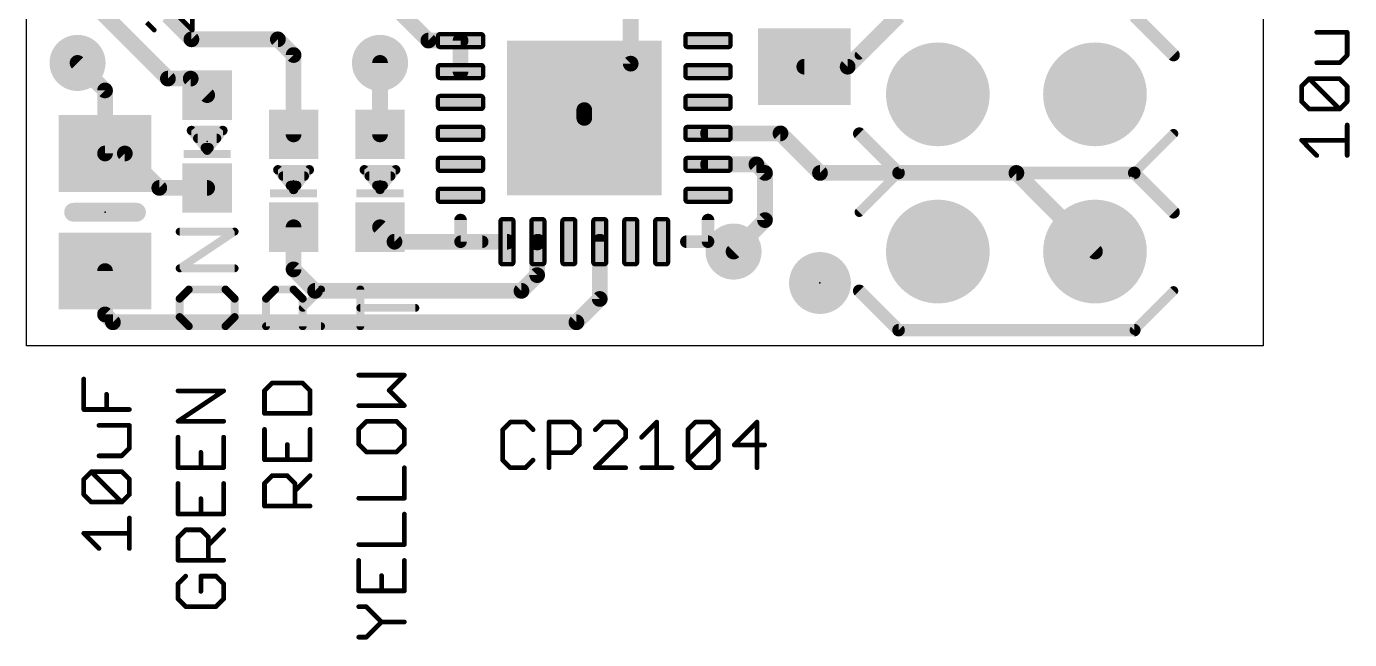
# Model space of a CAD drawing. Extents: x -1.7 to 22.2, y -4.7 to 22.
# Drawn here: x 0 to 21.39, y -4.74 to 5.16 of the extents above; entities that cross this region are included whole.
import ezdxf

# ---------------------------------------------------------------- set-up
doc = ezdxf.new("R2010")
doc.units = 0
for name, color, linetype in [('1', 12, 'CONTINUOUS'), ('17', 110, 'CONTINUOUS'), ('18', 110, 'CONTINUOUS'), ('20', 4, 'CONTINUOUS'), ('21', 40, 'CONTINUOUS'), ('23', 53, 'CONTINUOUS'), ('27', 253, 'CONTINUOUS')]:
    doc.layers.add(name, color=color, linetype=linetype)

# ---------------------------------------------------------------- blocks, each defined once
blk = doc.blocks.new('RECT')
blk.add_solid([(-0.5, -0.5), (0.5, -0.5), (-0.5, 0.5), (0.5, 0.5)])
blk = doc.blocks.new('PIE')
at = {"const_width": 0.5}
blk.add_lwpolyline([(0, -0.25, 1), (0, 0.25, 1), (0, -0.25)], format="xyb", dxfattribs=at)
blk = doc.blocks.new('ROUNDP')
at = {"const_width": 0.5}
blk.add_lwpolyline([(0, -0.25, 1), (0, 0.25, 1), (0, -0.25)], format="xyb", dxfattribs=at)
blk = doc.blocks.new('RECT128000X44800R50')
at = {"const_width": 0.07}
blk.add_lwpolyline([(0.365, -0.07), (0.365, 0.07, 0.4142), (0.33, 0.105), (-0.33, 0.105, 0.4142), (-0.365, 0.07), (-0.365, -0.07, 0.4142), (-0.33, -0.105), (0.33, -0.105, 0.4142)], format="xyb", close=True, dxfattribs=at)
blk.add_solid([(-0.3475, -0.0875), (0.3475, -0.0875), (-0.3475, 0.0875), (0.3475, 0.0875)])
blk = doc.blocks.new('ROUNDV')
at = {"const_width": 0.5}
blk.add_lwpolyline([(0, -0.25, 1), (0, 0.25, 1), (0, -0.25)], format="xyb", dxfattribs=at)

msp = doc.modelspace()

# ---------------------------------------------------------------- linework, layer by layer
at = {"layer": '1', "const_width": 0.254}
for points in [[(9.767, 5.683), (9.767, 4.56)], [(1.016, 5.588), (2.286, 4.318)], [(6.497, 4.933), (5.969, 5.461)], [(2.286, 5.334), (2.667, 4.953)], [(13.274, 4.511), (14.097, 5.334)], [(2.667, 4.953), (4.064, 4.953)], [(4.064, 4.953), (4.318, 4.699)], [(7.017, 4.933), (6.497, 4.933)], [(7.017, 4.433), (7.017, 4.933)], [(4.318, 4.699), (4.318, 3.417)], [(1.27, 4.1275), (0.8255, 4.572)], [(5.715, 3.417), (5.715, 4.572)], [(9.767, 4.56), (9.017, 3.81)], [(12.573, 4.511), (13.274, 4.511)], [(2.286, 4.318), (2.655, 4.318)], [(2.655, 4.318), (2.921, 4.052)], [(1.27, 3.109), (1.27, 4.1275)], [(9.017, 3.81), (9.017, 3.683)], [(11.017, 3.433), (12.188, 3.433)], [(12.188, 3.433), (12.827, 2.794)], [(1.59, 3.109), (1.27, 3.109)], [(2.147, 2.552), (1.59, 3.109)], [(11.017, 2.933), (11.799, 2.933)], [(11.799, 2.933), (11.938, 2.794)], [(11.938, 2.794), (11.938, 2.032)], [(12.827, 2.794), (16.002, 2.794)], [(16.002, 2.794), (17.272, 1.524)], [(2.921, 2.552), (2.147, 2.552)], [(11.938, 2.032), (11.43, 1.524)], [(4.318, 1.236), (4.318, 1.917)], [(5.949, 1.683), (5.715, 1.917)], [(7.767, 1.683), (5.949, 1.683)], [(8.255, 1.671), (8.267, 1.683)], [(8.255, 1.143), (8.255, 1.671)], [(9.267, 1.683), (9.267, 0.758)], [(1.27, 0.508), (1.27, 1.209)], [(4.665, 0.889), (4.318, 1.236)], [(8.001, 0.889), (8.255, 1.143)], [(4.665, 0.889), (8.001, 0.889)], [(9.267, 0.758), (8.89, 0.381)], [(1.397, 0.381), (1.27, 0.508)], [(8.89, 0.381), (1.397, 0.381)]]:
    msp.add_lwpolyline(points, dxfattribs=at)
at = {"layer": '1', "const_width": 0.127}
for points in [[(2.667, 5.0165, 1), (2.667, 4.8895)], [(2.6221, 4.9081, 1), (2.7119, 4.9979)], [(4.1089, 4.9979, 1), (4.0191, 4.9081)], [(4.064, 4.8895, 1), (4.064, 5.0165)], [(6.497, 4.9965, 1), (6.497, 4.8695)], [(6.4521, 4.8881, 1), (6.5419, 4.9779)], [(7.0805, 4.933, 1), (6.9535, 4.933)], [(7.017, 4.8695, 1), (7.017, 4.9965)], [(4.3815, 4.699, 1), (4.2545, 4.699)], [(4.2731, 4.6541, 1), (4.3629, 4.7439)], [(0.8704, 4.6169, 1), (0.7806, 4.5271)], [(5.7785, 4.572, 1), (5.6515, 4.572)], [(6.9535, 4.433, 1), (7.0805, 4.433)], [(9.7035, 4.56, 1), (9.8305, 4.56)], [(9.8119, 4.5151, 1), (9.7221, 4.6049)], [(12.573, 4.5745, 1), (12.573, 4.4475)], [(13.2291, 4.5559, 1), (13.3189, 4.4661)], [(13.274, 4.4475, 1), (13.274, 4.5745)], [(2.286, 4.3815, 1), (2.286, 4.2545)], [(2.2411, 4.2731, 1), (2.3309, 4.3629)], [(2.6999, 4.3629, 1), (2.6101, 4.2731)], [(2.655, 4.2545, 1), (2.655, 4.3815)], [(1.3335, 4.1275, 1), (1.2065, 4.1275)], [(1.2251, 4.0826, 1), (1.3149, 4.1724)], [(2.8761, 4.0071, 1), (2.9659, 4.0969)], [(9.0805, 3.81, 1), (8.9535, 3.81)], [(8.9721, 3.8549, 1), (9.0619, 3.7651)], [(8.9535, 3.683, 1), (9.0805, 3.683)], [(4.2545, 3.417, 1), (4.3815, 3.417)], [(5.6515, 3.417, 1), (5.7785, 3.417)], [(11.017, 3.4965, 1), (11.017, 3.3695)], [(12.2329, 3.4779, 1), (12.1431, 3.3881)], [(12.188, 3.3695, 1), (12.188, 3.4965)], [(1.27, 3.1725, 1), (1.27, 3.0455)], [(1.6349, 3.1539, 1), (1.5451, 3.0641)], [(1.59, 3.0455, 1), (1.59, 3.1725)], [(1.2065, 3.109, 1), (1.3335, 3.109)], [(11.017, 2.9965, 1), (11.017, 2.8695)], [(11.8439, 2.9779, 1), (11.7541, 2.8881)], [(11.799, 2.8695, 1), (11.799, 2.9965)], [(12.0015, 2.794, 1), (11.8745, 2.794)], [(11.8931, 2.7491, 1), (11.9829, 2.8389)], [(12.827, 2.8575, 1), (12.827, 2.7305)], [(12.7821, 2.7491, 1), (12.8719, 2.8389)], [(16.0469, 2.8389, 1), (15.9571, 2.7491)], [(16.002, 2.7305, 1), (16.002, 2.8575)], [(2.147, 2.6155, 1), (2.147, 2.4885)], [(2.1021, 2.5071, 1), (2.1919, 2.5969)], [(2.921, 2.4885, 1), (2.921, 2.6155)], [(11.9829, 1.9871, 1), (11.8931, 2.0769)], [(4.3815, 1.917, 1), (4.2545, 1.917)], [(5.7599, 1.9619, 1), (5.6701, 1.8721)], [(11.8745, 2.032, 1), (12.0015, 2.032)], [(5.949, 1.7465, 1), (5.949, 1.6195)], [(5.9041, 1.6381, 1), (5.9939, 1.7279)], [(7.767, 1.6195, 1), (7.767, 1.7465)], [(8.3185, 1.671, 1), (8.1915, 1.671)], [(8.2101, 1.7159, 1), (8.2999, 1.6261)], [(8.3119, 1.6381, 1), (8.2221, 1.7279)], [(9.3305, 1.683, 1), (9.2035, 1.683)], [(11.3851, 1.5689, 1), (11.4749, 1.4791)], [(17.2271, 1.4791, 1), (17.3169, 1.5689)], [(1.3335, 1.209, 1), (1.2065, 1.209)], [(4.3629, 1.2809, 1), (4.2731, 1.1911)], [(4.2545, 1.236, 1), (4.3815, 1.236)], [(8.1915, 1.143, 1), (8.3185, 1.143)], [(8.2999, 1.0981, 1), (8.2101, 1.1879)], [(4.665, 0.9525, 1), (4.665, 0.8255)], [(4.6201, 0.8441, 1), (4.7099, 0.9339)], [(7.9561, 0.9339, 1), (8.0459, 0.8441)], [(8.001, 0.8255, 1), (8.001, 0.9525)], [(9.3119, 0.7131, 1), (9.2221, 0.8029)], [(9.2035, 0.758, 1), (9.3305, 0.758)], [(1.3149, 0.5529, 1), (1.2251, 0.4631)], [(1.2065, 0.508, 1), (1.3335, 0.508)], [(1.397, 0.4445, 1), (1.397, 0.3175)], [(1.3521, 0.3361, 1), (1.4419, 0.4259)], [(8.8451, 0.4259, 1), (8.9349, 0.3361)], [(8.89, 0.3175, 1), (8.89, 0.4445)]]:
    msp.add_lwpolyline(points, format="xyb", dxfattribs=at)
at = {"layer": '20'}
for p, q in [((0, 0), (0, 20.066)), ((19.9898, 17.272), (19.9898, 0)), ((19.9898, 0), (0, 0))]:
    msp.add_line(p, q, dxfattribs=at)
at = {"layer": '21'}
for points, const_width in [([(14.097, 5.334), (13.462, 4.699)], 0.1524), ([(17.907, 5.334), (18.542, 4.699)], 0.2032), ([(3.175, 3.4798), (2.667, 3.4798)], 0.1524), ([(2.667, 3.4798), (2.921, 3.1623)], 0.1524), ([(2.7686, 3.3528), (3.0734, 3.3528)], 0.1524), ([(2.921, 3.1623), (3.175, 3.4798)], 0.1524), ([(14.097, 2.794), (13.462, 3.429)], 0.2032), ([(17.907, 2.794), (18.542, 3.429)], 0.1524), ([(2.8905, 3.2004), (2.9515, 3.2004)], 0.1524), ([(4.572, 2.8448), (4.064, 2.8448)], 0.1524), ([(4.064, 2.8448), (4.318, 2.5273)], 0.1524), ([(4.1453, 2.7432), (4.4907, 2.7432)], 0.1524), ([(4.318, 2.5273), (4.572, 2.8448)], 0.1524), ([(5.969, 2.8448), (5.461, 2.8448)], 0.1524), ([(5.461, 2.8448), (5.715, 2.5273)], 0.1524), ([(5.5423, 2.7432), (5.8877, 2.7432)], 0.1524), ([(5.715, 2.5273), (5.969, 2.8448)], 0.1524), ([(14.097, 2.794), (13.462, 2.159)], 0.1524), ([(14.097, 2.794), (17.907, 2.794)], 0.2032), ([(17.907, 2.794), (14.097, 2.794)], 0.2032), ([(17.907, 2.794), (18.542, 2.159)], 0.2032), ([(4.2672, 2.5908), (4.3688, 2.5908)], 0.1524), ([(5.6642, 2.5908), (5.7658, 2.5908)], 0.1524), ([(0.762, 2.159), (1.778, 2.159)], 0.3048), ([(7.017, 2.033), (7.017, 1.683)], 0.2032), ([(11.017, 1.683), (11.017, 2.033)], 0.2032), ([(2.4757, 1.253), (3.3655, 1.8462)], 0.127), ([(3.3655, 1.8462), (2.4757, 1.8462)], 0.127), ([(7.367, 1.683), (7.017, 1.683)], 0.2032), ([(10.667, 1.683), (11.017, 1.683)], 0.2032), ([(3.3655, 1.253), (2.4757, 1.253)], 0.127), ([(2.624, 0.9107), (2.4757, 0.7624)], 0.127), ([(3.2172, 0.9107), (2.624, 0.9107)], 0.127), ([(3.3655, 0.7624), (3.2172, 0.9107)], 0.127), ([(3.8727, 0.7624), (4.021, 0.9107)], 0.127), ([(4.021, 0.9107), (4.3176, 0.9107)], 0.127), ([(4.3176, 0.9107), (4.4659, 0.7624)], 0.127), ([(4.4659, 0.6141), (4.7625, 0.9107)], 0.127), ([(5.3967, 0.3175), (5.3967, 0.9107)], 0.127), ([(14.097, 0.254), (13.462, 0.889)], 0.2032), ([(17.907, 0.254), (18.542, 0.889)], 0.1524), ([(2.4757, 0.7624), (2.4757, 0.4658)], 0.127), ([(3.3655, 0.4658), (3.3655, 0.7624)], 0.127), ([(3.8727, 0.3175), (3.8727, 0.7624)], 0.127), ([(4.4659, 0.7624), (4.4659, 0.3175)], 0.127), ([(6.2865, 0.6141), (5.3967, 0.6141)], 0.127), ([(2.4757, 0.4658), (2.624, 0.3175)], 0.127), ([(3.2172, 0.3175), (3.3655, 0.4658)], 0.127), ([(2.624, 0.3175), (3.2172, 0.3175)], 0.127), ([(4.7625, 0.3175), (3.8727, 0.3175)], 0.127), ([(17.907, 0.254), (14.097, 0.254)], 0.2032)]:
    msp.add_lwpolyline(points, dxfattribs=dict(at, const_width=const_width))
for points, const_width in [([(13.4351, 4.7259, 1), (13.4889, 4.6721)], 0.0762), ([(18.5061, 4.6631, 1), (18.5779, 4.7349)], 0.1016), ([(2.667, 3.5179, 1), (2.667, 3.4417)], 0.0762), ([(2.6968, 3.5036, 1), (2.6372, 3.456)], 0.0762), ([(2.7686, 3.3909, 1), (2.7686, 3.3147)], 0.0762), ([(3.0734, 3.3147, 1), (3.0734, 3.3909)], 0.0762), ([(3.2048, 3.456, 1), (3.1452, 3.5036)], 0.0762), ([(3.175, 3.4417, 1), (3.175, 3.5179)], 0.0762), ([(13.4979, 3.4649, 1), (13.4261, 3.3931)], 0.1016), ([(18.5689, 3.4021, 1), (18.5151, 3.4559)], 0.0762), ([(2.8905, 3.2385, 1), (2.8905, 3.1623)], 0.0762), ([(2.8912, 3.1861, 1), (2.9508, 3.1385)], 0.0762), ([(2.8912, 3.1385, 1), (2.9508, 3.1861)], 0.0762), ([(2.9515, 3.1623, 1), (2.9515, 3.2385)], 0.0762), ([(4.064, 2.8829, 1), (4.064, 2.8067)], 0.0762), ([(4.0938, 2.8686, 1), (4.0342, 2.821)], 0.0762), ([(4.1453, 2.7813, 1), (4.1453, 2.7051)], 0.0762), ([(4.4907, 2.7051, 1), (4.4907, 2.7813)], 0.0762), ([(4.6018, 2.821, 1), (4.5422, 2.8686)], 0.0762), ([(4.572, 2.8067, 1), (4.572, 2.8829)], 0.0762), ([(5.461, 2.8829, 1), (5.461, 2.8067)], 0.0762), ([(5.4908, 2.8686, 1), (5.4312, 2.821)], 0.0762), ([(5.5423, 2.7813, 1), (5.5423, 2.7051)], 0.0762), ([(5.8877, 2.7051, 1), (5.8877, 2.7813)], 0.0762), ([(5.9988, 2.821, 1), (5.9392, 2.8686)], 0.0762), ([(5.969, 2.8067, 1), (5.969, 2.8829)], 0.0762), ([(14.097, 2.8448, 1), (14.097, 2.7432)], 0.1016), ([(14.097, 2.8448, 1), (14.097, 2.7432)], 0.1016), ([(14.0611, 2.7581, 1), (14.1329, 2.8299)], 0.1016), ([(14.1239, 2.7671, 1), (14.0701, 2.8209)], 0.0762), ([(17.9429, 2.8299, 1), (17.8711, 2.7581)], 0.1016), ([(17.8801, 2.8209, 1), (17.9339, 2.7671)], 0.0762), ([(17.907, 2.7432, 1), (17.907, 2.8448)], 0.1016), ([(17.907, 2.7432, 1), (17.907, 2.8448)], 0.1016), ([(4.2672, 2.6289, 1), (4.2672, 2.5527)], 0.0762), ([(4.2882, 2.5511, 1), (4.3478, 2.5035)], 0.0762), ([(4.2882, 2.5035, 1), (4.3478, 2.5511)], 0.0762), ([(4.3688, 2.5527, 1), (4.3688, 2.6289)], 0.0762), ([(5.6642, 2.6289, 1), (5.6642, 2.5527)], 0.0762), ([(5.6852, 2.5511, 1), (5.7448, 2.5035)], 0.0762), ([(5.6852, 2.5035, 1), (5.7448, 2.5511)], 0.0762), ([(5.7658, 2.5527, 1), (5.7658, 2.6289)], 0.0762), ([(0.762, 2.2352, 1), (0.762, 2.0828)], 0.1524), ([(1.778, 2.0828, 1), (1.778, 2.2352)], 0.1524), ([(13.4351, 2.1859, 1), (13.4889, 2.1321)], 0.0762), ([(18.5061, 2.1231, 1), (18.5779, 2.1949)], 0.1016), ([(7.0678, 2.033, 1), (6.9662, 2.033)], 0.1016), ([(11.0678, 2.033, 1), (10.9662, 2.033)], 0.1016), ([(2.4757, 1.8779, 1), (2.4757, 1.8144)], 0.0635), ([(3.3831, 1.8198, 1), (3.3479, 1.8726)], 0.0635), ([(3.3655, 1.8144, 1), (3.3655, 1.8779)], 0.0635), ([(7.017, 1.7338, 1), (7.017, 1.6322)], 0.1016), ([(6.9662, 1.683, 1), (7.0678, 1.683)], 0.1016), ([(7.367, 1.6322, 1), (7.367, 1.7338)], 0.1016), ([(10.667, 1.7338, 1), (10.667, 1.6322)], 0.1016), ([(10.9662, 1.683, 1), (11.0678, 1.683)], 0.1016), ([(11.017, 1.6322, 1), (11.017, 1.7338)], 0.1016), ([(2.4757, 1.2848, 1), (2.4757, 1.2213)], 0.0635), ([(2.4581, 1.2794, 1), (2.4934, 1.2266)], 0.0635), ([(3.3655, 1.2213, 1), (3.3655, 1.2848)], 0.0635), ([(2.624, 0.9424, 1), (2.624, 0.8789)], 0.0635), ([(2.6465, 0.8882, 1), (2.6016, 0.9331)], 0.0635), ([(3.2397, 0.9331, 1), (3.1948, 0.8882)], 0.0635), ([(3.2172, 0.8789, 1), (3.2172, 0.9424)], 0.0635), ([(4.021, 0.9424, 1), (4.021, 0.8789)], 0.0635), ([(4.0435, 0.8882, 1), (3.9986, 0.9331)], 0.0635), ([(4.3401, 0.9331, 1), (4.2952, 0.8882)], 0.0635), ([(4.3176, 0.8789, 1), (4.3176, 0.9424)], 0.0635), ([(4.785, 0.8882, 1), (4.74, 0.9331)], 0.0635), ([(5.4285, 0.9107, 1), (5.365, 0.9107)], 0.0635), ([(13.4979, 0.9249, 1), (13.4261, 0.8531)], 0.1016), ([(18.5689, 0.8621, 1), (18.5151, 0.9159)], 0.0762), ([(2.5075, 0.7624, 1), (2.444, 0.7624)], 0.0635), ([(2.4533, 0.7848, 1), (2.4982, 0.7399)], 0.0635), ([(3.3973, 0.7624, 1), (3.3338, 0.7624)], 0.0635), ([(3.343, 0.7399, 1), (3.388, 0.7848)], 0.0635), ([(3.9045, 0.7624, 1), (3.841, 0.7624)], 0.0635), ([(3.8503, 0.7848, 1), (3.8952, 0.7399)], 0.0635), ([(4.4977, 0.7624, 1), (4.4342, 0.7624)], 0.0635), ([(4.4435, 0.6365, 1), (4.4884, 0.5916)], 0.0635), ([(4.4435, 0.7399, 1), (4.4884, 0.7848)], 0.0635), ([(5.3967, 0.6458, 1), (5.3967, 0.5823)], 0.0635), ([(6.2865, 0.5823, 1), (6.2865, 0.6458)], 0.0635), ([(2.444, 0.4658, 1), (2.5075, 0.4658)], 0.0635), ([(2.4982, 0.4882, 1), (2.4533, 0.4433)], 0.0635), ([(3.3338, 0.4658, 1), (3.3973, 0.4658)], 0.0635), ([(3.388, 0.4433, 1), (3.343, 0.4882)], 0.0635), ([(2.624, 0.3493, 1), (2.624, 0.2858)], 0.0635), ([(2.6016, 0.295, 1), (2.6465, 0.34)], 0.0635), ([(3.1948, 0.34, 1), (3.2397, 0.295)], 0.0635), ([(3.2172, 0.2858, 1), (3.2172, 0.3493)], 0.0635), ([(3.8727, 0.3493, 1), (3.8727, 0.2858)], 0.0635), ([(3.841, 0.3175, 1), (3.9045, 0.3175)], 0.0635), ([(4.4342, 0.3175, 1), (4.4977, 0.3175)], 0.0635), ([(4.7625, 0.2858, 1), (4.7625, 0.3493)], 0.0635), ([(5.365, 0.3175, 1), (5.4285, 0.3175)], 0.0635), ([(14.097, 0.3048, 1), (14.097, 0.2032)], 0.1016), ([(14.0611, 0.2181, 1), (14.1329, 0.2899)], 0.1016), ([(17.8801, 0.2809, 1), (17.9339, 0.2271)], 0.0762), ([(17.907, 0.2032, 1), (17.907, 0.3048)], 0.1016)]:
    msp.add_lwpolyline(points, format="xyb", dxfattribs=dict(at, const_width=const_width))
at = {"layer": '23'}
for p in [(9.017, 3.683), (2.921, 3.302), (4.318, 2.667), (5.715, 2.667), (1.27, 2.159), (12.827, 1.016)]:
    msp.add_point(p, dxfattribs=at)
at = {"layer": '27', "const_width": 0.0762}
for points in [[(2.6797, 5.1021), (2.1882, 5.5936)], [(2.6797, 5.5936), (2.6797, 5.1021)], [(1.9425, 5.225), (2.0653, 5.1021)], [(21.3487, 5.0653), (20.8572, 5.0653)], [(21.3487, 4.6966), (21.3487, 5.0653)], [(21.2258, 4.5738), (21.3487, 4.6966)], [(20.8572, 4.5738), (21.2258, 4.5738)], [(20.6115, 4.194), (20.7343, 4.3168)], [(20.7343, 4.3168), (21.2258, 4.3168)], [(21.2258, 3.8254), (20.7343, 4.3168)], [(21.2258, 4.3168), (21.3487, 4.194)], [(20.6115, 3.9482), (20.6115, 4.194)], [(21.3487, 4.194), (21.3487, 3.9482)], [(20.7343, 3.8254), (20.6115, 3.9482)], [(21.2258, 3.8254), (20.7343, 3.8254)], [(21.3487, 3.9482), (21.2258, 3.8254)], [(21.3487, 3.0769), (21.3487, 3.5684)], [(20.8572, 3.0769), (20.6115, 3.3227)], [(20.6115, 3.3227), (21.3487, 3.3227)], [(0.9265, -1.0278), (0.9265, -0.5363)], [(3.9703, -0.5998), (3.8475, -0.7227)], [(4.4618, -0.5998), (3.9703, -0.5998)], [(4.5847, -0.7227), (4.4618, -0.5998)], [(6.1087, -0.4728), (5.3715, -0.4728)], [(5.863, -0.7186), (6.1087, -0.4728)], [(1.2951, -1.0278), (1.2951, -0.7821)], [(2.4505, -1.2183), (3.1877, -0.7268)], [(3.1877, -0.7268), (2.4505, -0.7268)], [(3.8475, -0.7227), (3.8475, -1.0913)], [(4.5847, -1.0913), (4.5847, -0.7227)], [(6.1087, -0.9643), (5.863, -0.7186)], [(1.6637, -1.0278), (0.9265, -1.0278)], [(3.8475, -1.0913), (4.5847, -1.0913)], [(5.3715, -0.9643), (6.1087, -0.9643)], [(1.6637, -1.2847), (1.1722, -1.2847)], [(1.6637, -1.6534), (1.6637, -1.2847)], [(3.1877, -1.2183), (2.4505, -1.2183)], [(5.4943, -1.2212), (5.3715, -1.3441)], [(5.9858, -1.2212), (5.4943, -1.2212)], [(6.1087, -1.3441), (5.9858, -1.2212)], [(7.821, -1.2317), (7.6981, -1.3545)], [(8.0667, -1.2317), (7.821, -1.2317)], [(8.1896, -1.3545), (8.0667, -1.2317)], [(8.4465, -1.9689), (8.4465, -1.2317)], [(8.4465, -1.2317), (8.8151, -1.2317)], [(8.8151, -1.2317), (8.938, -1.3545)], [(9.3178, -1.2317), (9.1949, -1.3545)], [(9.5635, -1.2317), (9.3178, -1.2317)], [(9.6864, -1.3545), (9.5635, -1.2317)], [(9.9433, -1.4774), (10.1891, -1.2317)], [(10.1891, -1.2317), (10.1891, -1.9689)], [(10.6918, -1.3545), (10.8146, -1.2317)], [(10.8146, -1.2317), (11.0604, -1.2317)], [(11.0604, -1.2317), (11.1832, -1.3545)], [(11.8088, -1.2317), (11.4402, -1.6003)], [(11.8088, -1.9689), (11.8088, -1.2317)], [(2.4505, -1.4752), (2.4505, -1.9667)], [(3.1877, -1.9667), (3.1877, -1.4752)], [(3.8475, -1.3482), (3.8475, -1.8397)], [(4.5847, -1.8397), (4.5847, -1.3482)], [(5.3715, -1.3441), (5.3715, -1.5899)], [(6.1087, -1.5899), (6.1087, -1.3441)], [(7.6981, -1.3545), (7.6981, -1.846)], [(8.938, -1.3545), (8.938, -1.6003)], [(9.1949, -1.9689), (9.6864, -1.4774)], [(9.6864, -1.4774), (9.6864, -1.3545)], [(10.6918, -1.846), (10.6918, -1.3545)], [(10.6918, -1.846), (11.1832, -1.3545)], [(11.1832, -1.3545), (11.1832, -1.846)], [(1.5408, -1.7762), (1.6637, -1.6534)], [(2.8191, -1.9667), (2.8191, -1.721)], [(4.2161, -1.8397), (4.2161, -1.594)], [(5.3715, -1.5899), (5.4943, -1.7127)], [(5.4943, -1.7127), (5.9858, -1.7127)], [(5.9858, -1.7127), (6.1087, -1.5899)], [(8.8151, -1.7232), (8.4465, -1.7232)], [(8.938, -1.6003), (8.8151, -1.7232)], [(11.4402, -1.6003), (11.9317, -1.6003)], [(1.1722, -1.7762), (1.5408, -1.7762)], [(3.8475, -1.8397), (4.5847, -1.8397)], [(7.6981, -1.846), (7.821, -1.9689)], [(8.0667, -1.9689), (8.1896, -1.846)], [(10.8146, -1.9689), (10.6918, -1.846)], [(11.1832, -1.846), (11.0604, -1.9689)], [(0.9265, -2.156), (1.0493, -2.0332)], [(0.9265, -2.4018), (0.9265, -2.156)], [(1.0493, -2.0332), (1.5408, -2.0332)], [(1.5408, -2.5246), (1.0493, -2.0332)], [(1.5408, -2.0332), (1.6637, -2.156)], [(1.6637, -2.156), (1.6637, -2.4018)], [(2.4505, -1.9667), (3.1877, -1.9667)], [(3.8475, -2.2195), (3.9703, -2.0967)], [(3.9703, -2.0967), (4.2161, -2.0967)], [(4.2161, -2.0967), (4.339, -2.2195)], [(4.339, -2.3424), (4.5847, -2.0967)], [(6.1087, -2.4611), (6.1087, -1.9697)], [(7.821, -1.9689), (8.0667, -1.9689)], [(9.6864, -1.9689), (9.1949, -1.9689)], [(9.9433, -1.9689), (10.4348, -1.9689)], [(11.0604, -1.9689), (10.8146, -1.9689)], [(2.4505, -2.2237), (2.4505, -2.7151)], [(3.1877, -2.7151), (3.1877, -2.2237)], [(3.8475, -2.5881), (3.8475, -2.2195)], [(4.339, -2.2195), (4.339, -2.5881)], [(1.0493, -2.5246), (0.9265, -2.4018)], [(1.5408, -2.5246), (1.0493, -2.5246)], [(1.6637, -2.4018), (1.5408, -2.5246)], [(2.8191, -2.7151), (2.8191, -2.4694)], [(4.5847, -2.5881), (3.8475, -2.5881)], [(5.3715, -2.4611), (6.1087, -2.4611)], [(1.6637, -3.2731), (1.6637, -2.7816)], [(2.4505, -2.7151), (3.1877, -2.7151)], [(6.1087, -3.2096), (6.1087, -2.7181)], [(1.1722, -3.2731), (0.9265, -3.0273)], [(0.9265, -3.0273), (1.6637, -3.0273)], [(2.4505, -3.095), (2.5733, -2.9721)], [(2.5733, -2.9721), (2.8191, -2.9721)], [(2.8191, -2.9721), (2.942, -3.095)], [(2.942, -3.2178), (3.1877, -2.9721)], [(2.4505, -3.4636), (2.4505, -3.095)], [(2.942, -3.095), (2.942, -3.4636)], [(5.3715, -3.2096), (6.1087, -3.2096)], [(3.1877, -3.4636), (2.4505, -3.4636)], [(5.3715, -3.4665), (5.3715, -3.958)], [(6.1087, -3.958), (6.1087, -3.4665)], [(2.5733, -3.7205), (2.4505, -3.8434)], [(2.4505, -3.8434), (2.4505, -4.0891)], [(3.0648, -3.7205), (2.8191, -3.7205)], [(2.8191, -3.7205), (2.8191, -3.9662)], [(3.1877, -3.8434), (3.0648, -3.7205)], [(3.1877, -4.0891), (3.1877, -3.8434)], [(5.7401, -3.958), (5.7401, -3.7122)], [(2.4505, -4.0891), (2.5733, -4.212)], [(3.0648, -4.212), (3.1877, -4.0891)], [(5.3715, -3.958), (6.1087, -3.958)], [(2.5733, -4.212), (3.0648, -4.212)], [(5.4943, -4.2149), (5.3715, -4.2149)], [(5.7401, -4.4607), (5.4943, -4.2149)], [(5.4943, -4.7064), (5.7401, -4.4607)], [(5.7401, -4.4607), (6.1087, -4.4607)], [(5.3715, -4.7064), (5.4943, -4.7064)]]:
    msp.add_lwpolyline(points, dxfattribs=at)
at = {"layer": '27', "const_width": 0.0381}
for points in [[(2.0519, 5.0887, 1), (2.0788, 5.1156)], [(2.6662, 5.0887, 1), (2.6932, 5.1156)], [(2.6606, 5.1021, 1), (2.6987, 5.1021)], [(20.8572, 5.0843, 1), (20.8572, 5.0462)], [(21.3678, 5.0653, 1), (21.3297, 5.0653)], [(21.3487, 5.0462, 1), (21.3487, 5.0843)], [(21.3297, 4.6966, 1), (21.3678, 4.6966)], [(21.3622, 4.6832, 1), (21.3352, 4.7101)], [(20.8572, 4.5928, 1), (20.8572, 4.5547)], [(21.2124, 4.5872, 1), (21.2393, 4.5603)], [(21.2258, 4.5547, 1), (21.2258, 4.5928)], [(20.7343, 4.3359, 1), (20.7343, 4.2978)], [(20.7478, 4.3303, 1), (20.7209, 4.3034)], [(20.7478, 4.3034, 1), (20.7209, 4.3303)], [(21.2393, 4.3303, 1), (21.2124, 4.3034)], [(21.2258, 4.2978, 1), (21.2258, 4.3359)], [(20.6305, 4.194, 1), (20.5924, 4.194)], [(20.598, 4.2074, 1), (20.6249, 4.1805)], [(21.3678, 4.194, 1), (21.3297, 4.194)], [(21.3352, 4.1805, 1), (21.3622, 4.2074)], [(20.6249, 3.9617, 1), (20.598, 3.9348)], [(20.5924, 3.9482, 1), (20.6305, 3.9482)], [(20.7343, 3.8444, 1), (20.7343, 3.8063)], [(20.7209, 3.8119, 1), (20.7478, 3.8388)], [(21.2124, 3.8388, 1), (21.2393, 3.8119)], [(21.2124, 3.8119, 1), (21.2393, 3.8388)], [(21.2258, 3.8063, 1), (21.2258, 3.8444)], [(21.3297, 3.9482, 1), (21.3678, 3.9482)], [(21.3622, 3.9348, 1), (21.3352, 3.9617)], [(21.3678, 3.5684, 1), (21.3297, 3.5684)], [(20.6249, 3.3361, 1), (20.598, 3.3092)], [(20.6115, 3.3417, 1), (20.6115, 3.3036)], [(21.3487, 3.3036, 1), (21.3487, 3.3417)], [(20.8437, 3.0635, 1), (20.8707, 3.0904)], [(21.3297, 3.0769, 1), (21.3678, 3.0769)], [(0.9455, -0.5363, 1), (0.9074, -0.5363)], [(3.9703, -0.5808, 1), (3.9703, -0.6189)], [(3.9838, -0.6133, 1), (3.9569, -0.5864)], [(4.4753, -0.5864, 1), (4.4484, -0.6133)], [(4.4618, -0.6189, 1), (4.4618, -0.5808)], [(5.3715, -0.4538, 1), (5.3715, -0.4919)], [(6.1222, -0.4863, 1), (6.0952, -0.4594)], [(6.1087, -0.4919, 1), (6.1087, -0.4538)], [(1.3141, -0.7821, 1), (1.276, -0.7821)], [(2.4505, -0.7078, 1), (2.4505, -0.7459)], [(3.1983, -0.7427, 1), (3.1771, -0.711)], [(3.1877, -0.7459, 1), (3.1877, -0.7078)], [(3.8665, -0.7227, 1), (3.8284, -0.7227)], [(3.834, -0.7092, 1), (3.8609, -0.7362)], [(4.6038, -0.7227, 1), (4.5657, -0.7227)], [(4.5712, -0.7362, 1), (4.5982, -0.7092)], [(5.8764, -0.7051, 1), (5.8495, -0.732)], [(5.8495, -0.7051, 1), (5.8764, -0.732)], [(0.9074, -1.0278, 1), (0.9455, -1.0278)], [(0.9265, -1.0088, 1), (0.9265, -1.0469)], [(1.276, -1.0278, 1), (1.3141, -1.0278)], [(1.6637, -1.0469, 1), (1.6637, -1.0088)], [(3.8475, -1.0723, 1), (3.8475, -1.1104)], [(4.5847, -1.1104, 1), (4.5847, -1.0723)], [(5.3715, -0.9453, 1), (5.3715, -0.9834)], [(6.0952, -0.9778, 1), (6.1222, -0.9508)], [(6.1087, -0.9834, 1), (6.1087, -0.9453)], [(1.1722, -1.2657, 1), (1.1722, -1.3038)], [(1.6828, -1.2847, 1), (1.6447, -1.2847)], [(1.6637, -1.3038, 1), (1.6637, -1.2657)], [(2.4505, -1.1993, 1), (2.4505, -1.2374)], [(2.4399, -1.2025, 1), (2.461, -1.2342)], [(3.1877, -1.2374, 1), (3.1877, -1.1993)], [(3.8284, -1.0913, 1), (3.8665, -1.0913)], [(4.5657, -1.0913, 1), (4.6038, -1.0913)], [(5.4943, -1.2022, 1), (5.4943, -1.2403)], [(5.5078, -1.2347, 1), (5.4809, -1.2078)], [(5.9993, -1.2078, 1), (5.9724, -1.2347)], [(5.9858, -1.2403, 1), (5.9858, -1.2022)], [(7.821, -1.2126, 1), (7.821, -1.2507)], [(7.8344, -1.2451, 1), (7.8075, -1.2182)], [(8.0802, -1.2182, 1), (8.0532, -1.2451)], [(8.0667, -1.2507, 1), (8.0667, -1.2126)], [(8.4465, -1.2126, 1), (8.4465, -1.2507)], [(8.4656, -1.2317, 1), (8.4275, -1.2317)], [(8.8286, -1.2182, 1), (8.8017, -1.2451)], [(8.8151, -1.2507, 1), (8.8151, -1.2126)], [(9.3178, -1.2126, 1), (9.3178, -1.2507)], [(9.3313, -1.2451, 1), (9.3043, -1.2182)], [(9.577, -1.2182, 1), (9.5501, -1.2451)], [(9.5635, -1.2507, 1), (9.5635, -1.2126)], [(10.2081, -1.2317, 1), (10.17, -1.2317)], [(10.2026, -1.2451, 1), (10.1756, -1.2182)], [(10.8146, -1.2126, 1), (10.8146, -1.2507)], [(10.8281, -1.2451, 1), (10.8012, -1.2182)], [(11.0738, -1.2182, 1), (11.0469, -1.2451)], [(11.0604, -1.2507, 1), (11.0604, -1.2126)], [(11.8278, -1.2317, 1), (11.7897, -1.2317)], [(11.8223, -1.2451, 1), (11.7953, -1.2182)], [(2.4695, -1.4752, 1), (2.4314, -1.4752)], [(3.2067, -1.4752, 1), (3.1686, -1.4752)], [(3.8665, -1.3482, 1), (3.8284, -1.3482)], [(4.6038, -1.3482, 1), (4.5657, -1.3482)], [(5.358, -1.3306, 1), (5.3849, -1.3576)], [(5.3905, -1.3441, 1), (5.3524, -1.3441)], [(6.1278, -1.3441, 1), (6.0897, -1.3441)], [(6.0952, -1.3576, 1), (6.1222, -1.3306)], [(7.6846, -1.3411, 1), (7.7116, -1.368)], [(7.7172, -1.3545, 1), (7.6791, -1.3545)], [(8.1761, -1.368, 1), (8.2031, -1.3411)], [(8.9571, -1.3545, 1), (8.919, -1.3545)], [(8.9245, -1.368, 1), (8.9515, -1.3411)], [(9.1815, -1.3411, 1), (9.2084, -1.368)], [(9.7055, -1.3545, 1), (9.6674, -1.3545)], [(9.6674, -1.4774, 1), (9.7055, -1.4774)], [(9.6729, -1.368, 1), (9.6999, -1.3411)], [(9.6999, -1.4909, 1), (9.6729, -1.4639)], [(9.9299, -1.4639, 1), (9.9568, -1.4909)], [(10.7108, -1.3545, 1), (10.6727, -1.3545)], [(10.6783, -1.3411, 1), (10.7052, -1.368)], [(11.2023, -1.3545, 1), (11.1642, -1.3545)], [(11.1967, -1.368, 1), (11.1698, -1.3411)], [(11.1698, -1.368, 1), (11.1967, -1.3411)], [(1.6447, -1.6534, 1), (1.6828, -1.6534)], [(1.6772, -1.6668, 1), (1.6502, -1.6399)], [(2.8381, -1.721, 1), (2.8, -1.721)], [(4.2351, -1.594, 1), (4.197, -1.594)], [(5.3849, -1.5764, 1), (5.358, -1.6033)], [(5.3524, -1.5899, 1), (5.3905, -1.5899)], [(5.4943, -1.6937, 1), (5.4943, -1.7318)], [(5.4809, -1.7262, 1), (5.5078, -1.6993)], [(5.9724, -1.6993, 1), (5.9993, -1.7262)], [(5.9858, -1.7318, 1), (5.9858, -1.6937)], [(6.0897, -1.5899, 1), (6.1278, -1.5899)], [(6.1222, -1.6033, 1), (6.0952, -1.5764)], [(8.4465, -1.7041, 1), (8.4465, -1.7422)], [(8.8017, -1.7097, 1), (8.8286, -1.7366)], [(8.8151, -1.7422, 1), (8.8151, -1.7041)], [(8.919, -1.6003, 1), (8.9571, -1.6003)], [(8.9515, -1.6138, 1), (8.9245, -1.5868)], [(11.4267, -1.5868, 1), (11.4536, -1.6138)], [(11.4402, -1.5812, 1), (11.4402, -1.6193)], [(11.9317, -1.6193, 1), (11.9317, -1.5812)], [(1.1722, -1.7572, 1), (1.1722, -1.7953)], [(1.5274, -1.7628, 1), (1.5543, -1.7897)], [(1.5408, -1.7953, 1), (1.5408, -1.7572)], [(3.8284, -1.8397, 1), (3.8665, -1.8397)], [(3.8475, -1.8207, 1), (3.8475, -1.8588)], [(4.197, -1.8397, 1), (4.2351, -1.8397)], [(4.5657, -1.8397, 1), (4.6038, -1.8397)], [(4.5847, -1.8588, 1), (4.5847, -1.8207)], [(7.7116, -1.8326, 1), (7.6846, -1.8595)], [(7.6791, -1.846, 1), (7.7172, -1.846)], [(8.2031, -1.8595, 1), (8.1761, -1.8326)], [(10.7052, -1.8326, 1), (10.6783, -1.8595)], [(10.6783, -1.8326, 1), (10.7052, -1.8595)], [(10.6727, -1.846, 1), (10.7108, -1.846)], [(11.1642, -1.846, 1), (11.2023, -1.846)], [(11.1967, -1.8595, 1), (11.1698, -1.8326)], [(0.9455, -2.156, 1), (0.9074, -2.156)], [(0.913, -2.1426, 1), (0.9399, -2.1695)], [(1.0493, -2.0141, 1), (1.0493, -2.0522)], [(1.0628, -2.0197, 1), (1.0359, -2.0466)], [(1.0628, -2.0466, 1), (1.0359, -2.0197)], [(1.5543, -2.0197, 1), (1.5274, -2.0466)], [(1.5408, -2.0522, 1), (1.5408, -2.0141)], [(1.6828, -2.156, 1), (1.6447, -2.156)], [(1.6502, -2.1695, 1), (1.6772, -2.1426)], [(2.4314, -1.9667, 1), (2.4695, -1.9667)], [(2.4505, -1.9477, 1), (2.4505, -1.9858)], [(2.8, -1.9667, 1), (2.8381, -1.9667)], [(3.1686, -1.9667, 1), (3.2067, -1.9667)], [(3.1877, -1.9858, 1), (3.1877, -1.9477)], [(3.9703, -2.0776, 1), (3.9703, -2.1157)], [(3.9838, -2.1101, 1), (3.9569, -2.0832)], [(4.2296, -2.0832, 1), (4.2026, -2.1101)], [(4.2161, -2.1157, 1), (4.2161, -2.0776)], [(4.5982, -2.1101, 1), (4.5712, -2.0832)], [(6.1278, -1.9697, 1), (6.0897, -1.9697)], [(7.821, -1.9499, 1), (7.821, -1.988)], [(7.8075, -1.9824, 1), (7.8344, -1.9554)], [(8.0532, -1.9554, 1), (8.0802, -1.9824)], [(8.0667, -1.988, 1), (8.0667, -1.9499)], [(8.4275, -1.9689, 1), (8.4656, -1.9689)], [(9.1949, -1.9499, 1), (9.1949, -1.988)], [(9.1815, -1.9554, 1), (9.2084, -1.9824)], [(9.6864, -1.988, 1), (9.6864, -1.9499)], [(9.9433, -1.9499, 1), (9.9433, -1.988)], [(10.17, -1.9689, 1), (10.2081, -1.9689)], [(10.4348, -1.988, 1), (10.4348, -1.9499)], [(10.8146, -1.9499, 1), (10.8146, -1.988)], [(10.8012, -1.9824, 1), (10.8281, -1.9554)], [(11.0469, -1.9554, 1), (11.0738, -1.9824)], [(11.0604, -1.988, 1), (11.0604, -1.9499)], [(11.7897, -1.9689, 1), (11.8278, -1.9689)], [(2.4695, -2.2237, 1), (2.4314, -2.2237)], [(3.2067, -2.2237, 1), (3.1686, -2.2237)], [(3.8665, -2.2195, 1), (3.8284, -2.2195)], [(3.834, -2.2061, 1), (3.8609, -2.233)], [(4.358, -2.2195, 1), (4.3199, -2.2195)], [(4.3255, -2.3289, 1), (4.3524, -2.3559)], [(4.3255, -2.233, 1), (4.3524, -2.2061)], [(0.9074, -2.4018, 1), (0.9455, -2.4018)], [(0.9399, -2.3883, 1), (0.913, -2.4152)], [(1.0493, -2.5056, 1), (1.0493, -2.5437)], [(1.0359, -2.5381, 1), (1.0628, -2.5112)], [(1.5274, -2.5112, 1), (1.5543, -2.5381)], [(1.5274, -2.5381, 1), (1.5543, -2.5112)], [(1.5408, -2.5437, 1), (1.5408, -2.5056)], [(1.6447, -2.4018, 1), (1.6828, -2.4018)], [(1.6772, -2.4152, 1), (1.6502, -2.3883)], [(2.8381, -2.4694, 1), (2.8, -2.4694)], [(3.8475, -2.5691, 1), (3.8475, -2.6072)], [(4.5847, -2.6072, 1), (4.5847, -2.5691)], [(5.3715, -2.4421, 1), (5.3715, -2.4802)], [(6.0897, -2.4611, 1), (6.1278, -2.4611)], [(6.1087, -2.4802, 1), (6.1087, -2.4421)], [(1.6828, -2.7816, 1), (1.6447, -2.7816)], [(2.4314, -2.7151, 1), (2.4695, -2.7151)], [(2.4505, -2.6961, 1), (2.4505, -2.7342)], [(2.8, -2.7151, 1), (2.8381, -2.7151)], [(3.1686, -2.7151, 1), (3.2067, -2.7151)], [(3.1877, -2.7342, 1), (3.1877, -2.6961)], [(3.8284, -2.5881, 1), (3.8665, -2.5881)], [(4.3199, -2.5881, 1), (4.358, -2.5881)], [(6.1278, -2.7181, 1), (6.0897, -2.7181)], [(0.9399, -3.0139, 1), (0.913, -3.0408)], [(0.9265, -3.0083, 1), (0.9265, -3.0464)], [(1.6637, -3.0464, 1), (1.6637, -3.0083)], [(2.5733, -2.953, 1), (2.5733, -2.9911)], [(2.5868, -2.9855, 1), (2.5599, -2.9586)], [(2.8326, -2.9586, 1), (2.8056, -2.9855)], [(2.8191, -2.9911, 1), (2.8191, -2.953)], [(3.2012, -2.9855, 1), (3.1742, -2.9586)], [(2.4695, -3.095, 1), (2.4314, -3.095)], [(2.437, -3.0815, 1), (2.4639, -3.1084)], [(2.961, -3.095, 1), (2.9229, -3.095)], [(2.9285, -3.2044, 1), (2.9554, -3.2313)], [(2.9285, -3.1084, 1), (2.9554, -3.0815)], [(5.3715, -3.1905, 1), (5.3715, -3.2286)], [(6.0897, -3.2096, 1), (6.1278, -3.2096)], [(6.1087, -3.2286, 1), (6.1087, -3.1905)], [(1.1587, -3.2865, 1), (1.1857, -3.2596)], [(1.6447, -3.2731, 1), (1.6828, -3.2731)], [(2.4314, -3.4636, 1), (2.4695, -3.4636)], [(2.4505, -3.4445, 1), (2.4505, -3.4826)], [(2.9229, -3.4636, 1), (2.961, -3.4636)], [(3.1877, -3.4826, 1), (3.1877, -3.4445)], [(5.3905, -3.4665, 1), (5.3524, -3.4665)], [(6.1278, -3.4665, 1), (6.0897, -3.4665)], [(2.4695, -3.8434, 1), (2.4314, -3.8434)], [(2.437, -3.8299, 1), (2.4639, -3.8568)], [(2.5868, -3.734, 1), (2.5599, -3.707)], [(2.8381, -3.7205, 1), (2.8, -3.7205)], [(2.8191, -3.7014, 1), (2.8191, -3.7395)], [(3.0783, -3.707, 1), (3.0514, -3.734)], [(3.0648, -3.7395, 1), (3.0648, -3.7014)], [(3.2067, -3.8434, 1), (3.1686, -3.8434)], [(3.1742, -3.8568, 1), (3.2012, -3.8299)], [(5.7591, -3.7122, 1), (5.721, -3.7122)], [(2.4639, -4.0756, 1), (2.437, -4.1026)], [(2.8, -3.9662, 1), (2.8381, -3.9662)], [(3.2012, -4.1026, 1), (3.1742, -4.0756)], [(5.3715, -3.9389, 1), (5.3715, -3.977)], [(5.3524, -3.958, 1), (5.3905, -3.958)], [(5.721, -3.958, 1), (5.7591, -3.958)], [(6.0897, -3.958, 1), (6.1278, -3.958)], [(6.1087, -3.977, 1), (6.1087, -3.9389)], [(2.4314, -4.0891, 1), (2.4695, -4.0891)], [(2.5733, -4.1929, 1), (2.5733, -4.231)], [(2.5599, -4.2254, 1), (2.5868, -4.1985)], [(3.0514, -4.1985, 1), (3.0783, -4.2254)], [(3.0648, -4.231, 1), (3.0648, -4.1929)], [(3.1686, -4.0891, 1), (3.2067, -4.0891)], [(5.3715, -4.1959, 1), (5.3715, -4.234)], [(5.5078, -4.2014, 1), (5.4809, -4.2284)], [(5.4943, -4.234, 1), (5.4943, -4.1959)], [(5.7401, -4.4416, 1), (5.7401, -4.4797)], [(5.7536, -4.4741, 1), (5.7266, -4.4472)], [(5.7266, -4.4741, 1), (5.7536, -4.4472)], [(6.1087, -4.4797, 1), (6.1087, -4.4416)], [(5.3715, -4.6873, 1), (5.3715, -4.7254)], [(5.4809, -4.6929, 1), (5.5078, -4.7199)], [(5.4943, -4.7254, 1), (5.4943, -4.6873)]]:
    msp.add_lwpolyline(points, format="xyb", dxfattribs=at)

# ---------------------------------------------------------------- block references
at = {"layer": '1'}
for name, p in [('RECT128000X44800R50', (7.017, 4.933)), ('RECT128000X44800R50', (7.017, 4.433)), ('RECT128000X44800R50', (7.017, 3.933)), ('RECT128000X44800R50', (7.017, 3.433)), ('RECT128000X44800R50', (7.017, 2.933)), ('RECT128000X44800R50', (7.017, 2.433)), ('PIE', (12.827, 1.016))]:
    msp.add_blockref(name, p, dxfattribs=at)
for p, xscale, yscale, rotation in [((9.017, 3.683), 2.5, 2.5, 270), ((12.573, 4.511), 1.24, 1.5, 270), ((2.921, 4.052), 0.8, 0.8, 180), ((1.27, 3.109), 1.24, 1.5, 90), ((4.318, 3.417), 0.8, 0.8, 180), ((5.715, 3.417), 0.8, 0.8, 180), ((2.921, 2.552), 0.8, 0.8, 180), ((4.318, 1.917), 0.8, 0.8, 180), ((5.715, 1.917), 0.8, 0.8, 180), ((1.27, 1.209), 1.24, 1.5, 90)]:
    msp.add_blockref('RECT', p, dxfattribs=dict(at, xscale=xscale, yscale=yscale, rotation=rotation))
for p, rotation in [((11.017, 4.933), 180), ((11.017, 4.433), 180), ((11.017, 3.933), 180), ((11.017, 3.433), 180), ((11.017, 2.933), 180), ((11.017, 2.433), 180), ((7.767, 1.683), 270), ((8.267, 1.683), 270), ((8.767, 1.683), 270), ((9.267, 1.683), 270), ((9.767, 1.683), 270), ((10.267, 1.683), 270)]:
    msp.add_blockref('RECT128000X44800R50', p, dxfattribs=dict(at, rotation=rotation))
at = {"layer": '17', "xscale": 1.6764, "yscale": 1.6764, "rotation": 270}
for p in [(14.732, 4.064), (17.272, 4.064), (14.732, 1.524), (17.272, 1.524)]:
    msp.add_blockref('ROUNDP', p, dxfattribs=at)
at = {"layer": '18', "xscale": 0.9064, "yscale": 0.9064}
for p in [(0.8255, 4.572), (0.8255, 4.572), (5.715, 4.572), (5.715, 4.572), (9.017, 3.683), (9.017, 3.683), (11.43, 1.524), (11.43, 1.524)]:
    msp.add_blockref('ROUNDV', p, dxfattribs=at)
at = {"layer": '21', "xscale": 0.762, "yscale": 0.127, "rotation": 180}
for p in [(2.921, 3.0988), (4.318, 2.4638), (5.715, 2.4638)]:
    msp.add_blockref('RECT', p, dxfattribs=at)

doc.saveas('drawing.dxf')
